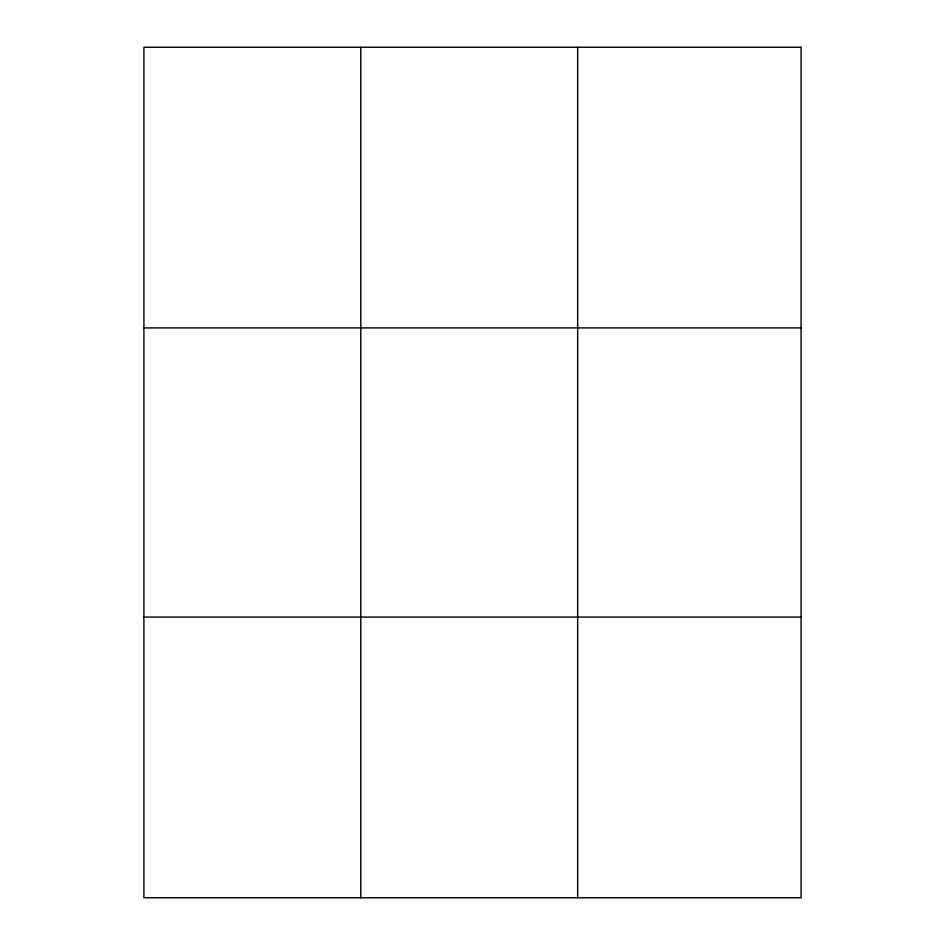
<?xml version="1.0" encoding="UTF-8"?>
<svg xmlns="http://www.w3.org/2000/svg" width="945" height="945" viewBox="0 0 945 945"><rect width="100%" height="100%" fill="white"/><g stroke="black" fill="none" stroke-linecap="round" stroke-linejoin="round"><path stroke-width="1.42" d="M360.777 47.25L360.777 897.75M577.655 47.25L577.655 897.75M143.912 327.915L801.088 327.915M143.912 617.085L801.088 617.085M801.088 47.25L801.088 897.75L143.912 897.75L143.912 47.25L801.088 47.25"/></g></svg>
